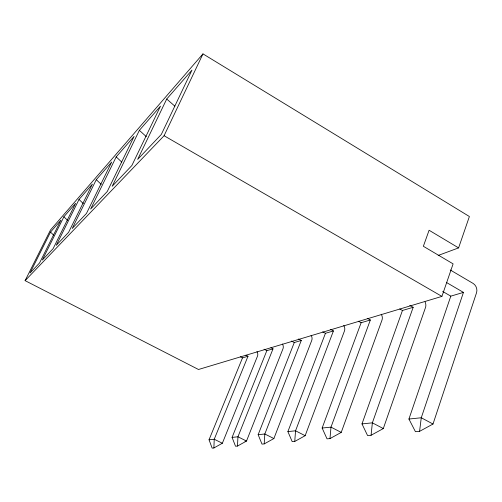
<?xml version="1.0" encoding="UTF-8"?>
<svg xmlns="http://www.w3.org/2000/svg" width="502" height="502" viewBox="0 0 502 502"><rect width="100%" height="100%" fill="white"/><g stroke="black" fill="none" stroke-linecap="round" stroke-linejoin="round"><path stroke-width="0.75" d="M248.001 356.257L242.497 357.882L209.039 439.783L212.133 448.117L213.877 447.979L214.235 439.244L248.001 356.257L245.942 355.178M273.019 348.84L266.838 350.672L232.081 437.393L235.513 446.228L237.477 446.071L237.948 436.784L273.019 348.84L270.948 347.735M301.275 340.463L294.279 342.54L258.153 434.688L261.975 444.094L264.209 443.912L264.824 433.992L301.275 340.463L298.521 338.982M333.428 330.937L325.44 333.303L287.897 431.601L292.195 441.647L294.756 441.44L295.546 430.804L333.428 330.937L330.692 329.438M370.344 319.994L361.139 322.723L322.14 428.043L327.015 438.836L329.983 438.597L330.994 427.127L370.344 319.994L367.615 318.475M413.171 307.299L402.447 310.481L361.986 423.908L367.577 435.56L371.06 435.278L372.365 422.835L413.171 307.299L409.783 305.367M463.453 292.396L450.802 296.149L408.929 419.038L415.436 431.689L419.572 431.356L421.272 417.758L463.453 292.396L446.617 282.57M419.572 431.356L433.006 424.027L476.542 292.735A7.047 5.717 70.5 0 0 473.079 283.41L450.269 269.982M441.917 296.393L453.105 263.864L423.362 246.281L429.091 230.255L458.596 247.894L469.389 216.519L202.971 53.883L50.482 230.004L25.1 280.643L198.491 369.491L441.917 296.393L164.085 135.722L25.1 280.643M371.06 435.278L383.302 428.564L425.495 307.525A6.488 5.403 70.8 0 0 425.05 301.897M329.983 438.597L341.228 432.404L381.978 320.138A6.005 5.114 71.2 0 0 381.219 314.239M294.756 441.44L305.153 435.692L344.435 331.019A5.591 4.851 71.5 0 0 343.757 325.516M264.209 443.912L273.879 438.547L311.717 340.5A5.233 4.612 71.9 0 0 311.108 335.342M213.877 447.979L222.355 443.247L257.463 356.225A4.637 4.192 72.7 0 0 256.955 351.645M164.085 135.722L202.971 53.883M166.72 99.019L137.667 159.398L161.318 134.436L191.984 70.085L166.72 99.019L174.853 106.16M139.361 130.344L112.159 186.324L131.857 165.528L160.496 106.142L139.361 130.344L146.339 136.651M116.182 156.894L90.617 209.058L107.284 191.475L134.122 136.349L116.182 156.894L121.785 162.09M96.277 179.685L72.188 228.51L86.463 213.444L111.701 162.027L96.277 179.685L101.197 184.334M79.015 199.457L56.243 245.346L68.611 232.294L92.406 184.121L79.015 199.457L83.313 203.599M63.892 216.776L42.3 260.061L53.124 248.641L75.633 203.329L63.892 216.776L67.626 220.428M50.533 232.068L30.02 273.025L39.564 262.948L60.911 220.183L50.533 232.068L53.739 235.256M237.477 446.071L246.513 441.045L282.952 348.84A4.913 4.393 72.3 0 0 282.4 343.983M438.171 255.455L458.596 247.894M209.039 439.783L214.235 439.244L222.355 443.247M232.081 437.393L237.948 436.784L246.513 441.045L245.02 441.183M258.153 434.688L264.824 433.992L273.879 438.547M287.897 431.601L295.546 430.804L305.153 435.692M322.14 428.043L330.994 427.127L341.228 432.404M361.986 423.908L372.365 422.835L383.302 428.564M408.929 419.038L421.272 417.758L433.006 424.027M240.439 356.803L242.497 357.882M264.071 349.204L266.838 350.672M291.518 341.059L294.279 342.54M322.711 331.816L325.44 333.303M358.415 321.211L361.139 322.723M399.749 308.95L402.447 310.481M442.682 291.436L450.802 296.149"/></g></svg>
